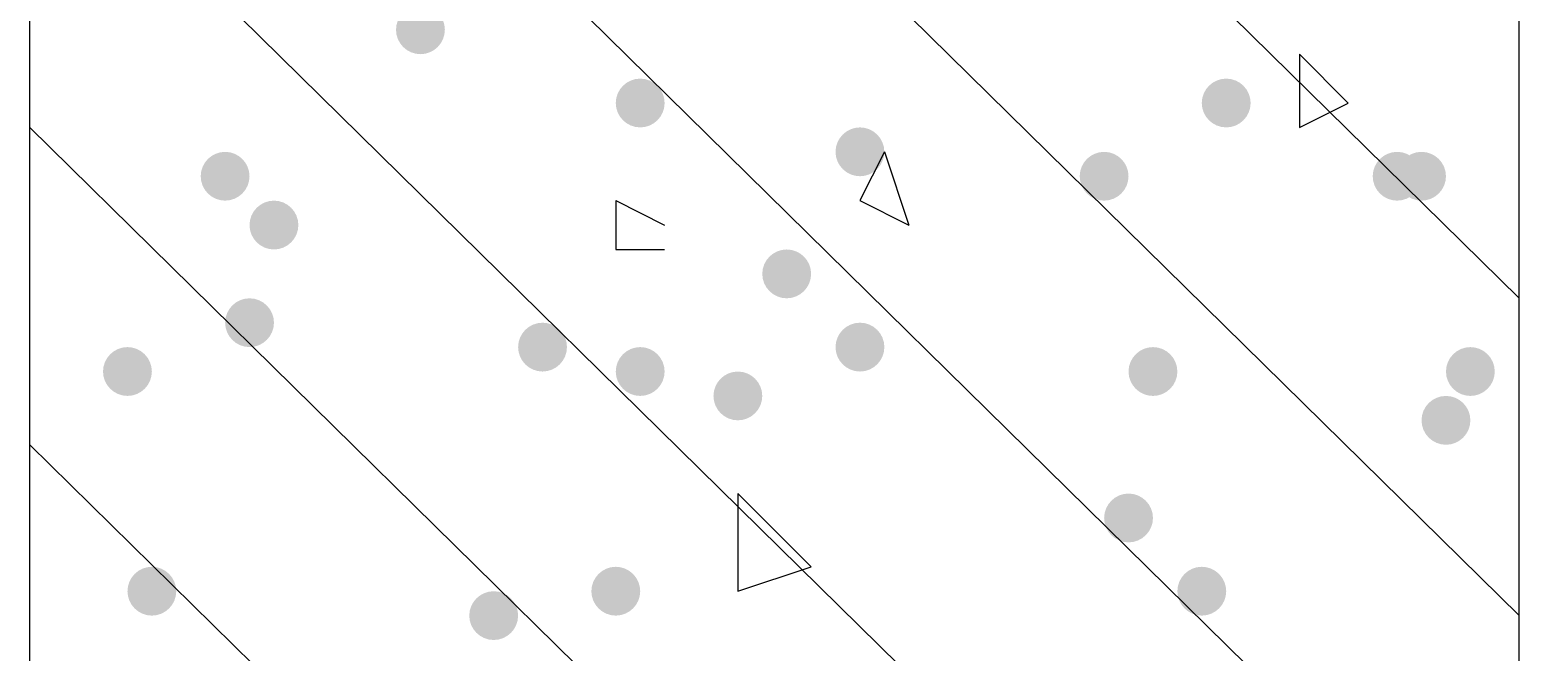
# Model space of a CAD drawing. Header units: inches. Extents: x 11 to 286, y 6 to 196.
# Drawn here: x 184.841 to 187.424, y 95.582 to 96.661 of the extents above; entities that cross this region are included whole.
import ezdxf

# ---------------------------------------------------------------- set-up
doc = ezdxf.new("R2010")
doc.units = ezdxf.units.IN
doc.header["$MEASUREMENT"] = 0
doc.layers.add('PDF_几何图形', color=7, linetype='Continuous')
doc.layers.add('PDF_实体填充', color=7, linetype='Continuous', true_color=0xffffff)

msp = doc.modelspace()

# ---------------------------------------------------------------- hatches: boundary and pattern name
at = {"layer": 'PDF_实体填充', "transparency": 33554559}
h = msp.add_hatch(color=7, dxfattribs=at)
edge = h.paths.add_edge_path(flags=0)
edge.add_spline(control_points=[(185.5611, 96.6611), (185.5611, 96.6378), (185.5421, 96.6188), (185.5188, 96.6188)], knot_values=[0, 0, 0, 0, 1, 1, 1, 1], degree=3, periodic=0)
edge.add_spline(control_points=[(185.5188, 96.6188), (185.4955, 96.6188), (185.4764, 96.6378), (185.4764, 96.6611)], knot_values=[0, 0, 0, 0, 1, 1, 1, 1], degree=3, periodic=0)
edge.add_line((185.4764, 96.6611), (185.4764, 96.6611))
edge.add_spline(control_points=[(185.4764, 96.6611), (185.4764, 96.6844), (185.4955, 96.7034), (185.5188, 96.7034)], knot_values=[0, 0, 0, 0, 1, 1, 1, 1], degree=3, periodic=0)
edge.add_spline(control_points=[(185.5188, 96.7034), (185.5421, 96.7034), (185.5611, 96.6844), (185.5611, 96.6611)], knot_values=[0, 0, 0, 0, 1, 1, 1, 1], degree=3, periodic=0)
edge.add_line((185.5611, 96.6611), (185.5611, 96.6611))
edge.add_line((185.5611, 96.6611), (185.5611, 96.6611))
h = msp.add_hatch(color=7, dxfattribs=at)
edge = h.paths.add_edge_path(flags=0)
edge.add_spline(control_points=[(185.9421, 96.5341), (185.9421, 96.5108), (185.9231, 96.4918), (185.8998, 96.4918)], knot_values=[0, 0, 0, 0, 1, 1, 1, 1], degree=3, periodic=0)
edge.add_spline(control_points=[(185.8998, 96.4918), (185.8765, 96.4918), (185.8574, 96.5108), (185.8574, 96.5341)], knot_values=[0, 0, 0, 0, 1, 1, 1, 1], degree=3, periodic=0)
edge.add_line((185.8574, 96.5341), (185.8574, 96.5341))
edge.add_spline(control_points=[(185.8574, 96.5341), (185.8574, 96.5574), (185.8765, 96.5764), (185.8998, 96.5764)], knot_values=[0, 0, 0, 0, 1, 1, 1, 1], degree=3, periodic=0)
edge.add_spline(control_points=[(185.8998, 96.5764), (185.9231, 96.5764), (185.9421, 96.5574), (185.9421, 96.5341)], knot_values=[0, 0, 0, 0, 1, 1, 1, 1], degree=3, periodic=0)
edge.add_line((185.9421, 96.5341), (185.9421, 96.5341))
edge.add_line((185.9421, 96.5341), (185.9421, 96.5341))
h = msp.add_hatch(color=7, dxfattribs=at)
edge = h.paths.add_edge_path(flags=0)
edge.add_spline(control_points=[(186.9581, 96.5341), (186.9581, 96.5108), (186.9391, 96.4918), (186.9158, 96.4918)], knot_values=[0, 0, 0, 0, 1, 1, 1, 1], degree=3, periodic=0)
edge.add_spline(control_points=[(186.9158, 96.4918), (186.8925, 96.4918), (186.8734, 96.5108), (186.8734, 96.5341)], knot_values=[0, 0, 0, 0, 1, 1, 1, 1], degree=3, periodic=0)
edge.add_line((186.8734, 96.5341), (186.8734, 96.5341))
edge.add_spline(control_points=[(186.8734, 96.5341), (186.8734, 96.5574), (186.8925, 96.5764), (186.9158, 96.5764)], knot_values=[0, 0, 0, 0, 1, 1, 1, 1], degree=3, periodic=0)
edge.add_spline(control_points=[(186.9158, 96.5764), (186.9391, 96.5764), (186.9581, 96.5574), (186.9581, 96.5341)], knot_values=[0, 0, 0, 0, 1, 1, 1, 1], degree=3, periodic=0)
edge.add_line((186.9581, 96.5341), (186.9581, 96.5341))
edge.add_line((186.9581, 96.5341), (186.9581, 96.5341))
h = msp.add_hatch(color=7, dxfattribs=at)
edge = h.paths.add_edge_path(flags=0)
edge.add_spline(control_points=[(186.3231, 96.4494), (186.3231, 96.4262), (186.3041, 96.4071), (186.2808, 96.4071)], knot_values=[0, 0, 0, 0, 1, 1, 1, 1], degree=3, periodic=0)
edge.add_spline(control_points=[(186.2808, 96.4071), (186.2575, 96.4071), (186.2384, 96.4262), (186.2384, 96.4494)], knot_values=[0, 0, 0, 0, 1, 1, 1, 1], degree=3, periodic=0)
edge.add_line((186.2384, 96.4494), (186.2384, 96.4494))
edge.add_spline(control_points=[(186.2384, 96.4494), (186.2384, 96.4727), (186.2575, 96.4918), (186.2808, 96.4918)], knot_values=[0, 0, 0, 0, 1, 1, 1, 1], degree=3, periodic=0)
edge.add_spline(control_points=[(186.2808, 96.4918), (186.3041, 96.4918), (186.3231, 96.4727), (186.3231, 96.4494)], knot_values=[0, 0, 0, 0, 1, 1, 1, 1], degree=3, periodic=0)
edge.add_line((186.3231, 96.4494), (186.3231, 96.4494))
edge.add_line((186.3231, 96.4494), (186.3231, 96.4494))
h = msp.add_hatch(color=7, dxfattribs=at)
edge = h.paths.add_edge_path(flags=0)
edge.add_spline(control_points=[(185.2224, 96.4071), (185.2224, 96.3838), (185.2034, 96.3648), (185.1801, 96.3648)], knot_values=[0, 0, 0, 0, 1, 1, 1, 1], degree=3, periodic=0)
edge.add_spline(control_points=[(185.1801, 96.3648), (185.1568, 96.3648), (185.1378, 96.3838), (185.1378, 96.4071)], knot_values=[0, 0, 0, 0, 1, 1, 1, 1], degree=3, periodic=0)
edge.add_line((185.1378, 96.4071), (185.1378, 96.4071))
edge.add_spline(control_points=[(185.1378, 96.4071), (185.1378, 96.4304), (185.1568, 96.4494), (185.1801, 96.4494)], knot_values=[0, 0, 0, 0, 1, 1, 1, 1], degree=3, periodic=0)
edge.add_spline(control_points=[(185.1801, 96.4494), (185.2034, 96.4494), (185.2224, 96.4304), (185.2224, 96.4071)], knot_values=[0, 0, 0, 0, 1, 1, 1, 1], degree=3, periodic=0)
edge.add_line((185.2224, 96.4071), (185.2224, 96.4071))
edge.add_line((185.2224, 96.4071), (185.2224, 96.4071))
h = msp.add_hatch(color=7, dxfattribs=at)
edge = h.paths.add_edge_path(flags=0)
edge.add_spline(control_points=[(186.7464, 96.4071), (186.7464, 96.3838), (186.7274, 96.3648), (186.7041, 96.3648)], knot_values=[0, 0, 0, 0, 1, 1, 1, 1], degree=3, periodic=0)
edge.add_spline(control_points=[(186.7041, 96.3648), (186.6808, 96.3648), (186.6618, 96.3838), (186.6618, 96.4071)], knot_values=[0, 0, 0, 0, 1, 1, 1, 1], degree=3, periodic=0)
edge.add_line((186.6618, 96.4071), (186.6618, 96.4071))
edge.add_spline(control_points=[(186.6618, 96.4071), (186.6618, 96.4304), (186.6808, 96.4494), (186.7041, 96.4494)], knot_values=[0, 0, 0, 0, 1, 1, 1, 1], degree=3, periodic=0)
edge.add_spline(control_points=[(186.7041, 96.4494), (186.7274, 96.4494), (186.7464, 96.4304), (186.7464, 96.4071)], knot_values=[0, 0, 0, 0, 1, 1, 1, 1], degree=3, periodic=0)
edge.add_line((186.7464, 96.4071), (186.7464, 96.4071))
edge.add_line((186.7464, 96.4071), (186.7464, 96.4071))
h = msp.add_hatch(color=7, dxfattribs=at)
edge = h.paths.add_edge_path(flags=0)
edge.add_spline(control_points=[(187.2544, 96.4071), (187.2544, 96.3838), (187.2354, 96.3648), (187.2121, 96.3648)], knot_values=[0, 0, 0, 0, 1, 1, 1, 1], degree=3, periodic=0)
edge.add_spline(control_points=[(187.2121, 96.3648), (187.1888, 96.3648), (187.1698, 96.3838), (187.1698, 96.4071)], knot_values=[0, 0, 0, 0, 1, 1, 1, 1], degree=3, periodic=0)
edge.add_line((187.1698, 96.4071), (187.1698, 96.4071))
edge.add_spline(control_points=[(187.1698, 96.4071), (187.1698, 96.4304), (187.1888, 96.4494), (187.2121, 96.4494)], knot_values=[0, 0, 0, 0, 1, 1, 1, 1], degree=3, periodic=0)
edge.add_spline(control_points=[(187.2121, 96.4494), (187.2354, 96.4494), (187.2544, 96.4304), (187.2544, 96.4071)], knot_values=[0, 0, 0, 0, 1, 1, 1, 1], degree=3, periodic=0)
edge.add_line((187.2544, 96.4071), (187.2544, 96.4071))
edge.add_line((187.2544, 96.4071), (187.2544, 96.4071))
h = msp.add_hatch(color=7, dxfattribs=at)
edge = h.paths.add_edge_path(flags=0)
edge.add_spline(control_points=[(187.2968, 96.4071), (187.2968, 96.3838), (187.2777, 96.3648), (187.2544, 96.3648)], knot_values=[0, 0, 0, 0, 1, 1, 1, 1], degree=3, periodic=0)
edge.add_spline(control_points=[(187.2544, 96.3648), (187.2312, 96.3648), (187.2121, 96.3838), (187.2121, 96.4071)], knot_values=[0, 0, 0, 0, 1, 1, 1, 1], degree=3, periodic=0)
edge.add_line((187.2121, 96.4071), (187.2121, 96.4071))
edge.add_spline(control_points=[(187.2121, 96.4071), (187.2121, 96.4304), (187.2312, 96.4494), (187.2544, 96.4494)], knot_values=[0, 0, 0, 0, 1, 1, 1, 1], degree=3, periodic=0)
edge.add_spline(control_points=[(187.2544, 96.4494), (187.2777, 96.4494), (187.2968, 96.4304), (187.2968, 96.4071)], knot_values=[0, 0, 0, 0, 1, 1, 1, 1], degree=3, periodic=0)
edge.add_line((187.2968, 96.4071), (187.2968, 96.4071))
edge.add_line((187.2968, 96.4071), (187.2968, 96.4071))
h = msp.add_hatch(color=7, dxfattribs=at)
edge = h.paths.add_edge_path(flags=0)
edge.add_spline(control_points=[(185.3071, 96.3224), (185.3071, 96.2992), (185.2881, 96.2801), (185.2648, 96.2801)], knot_values=[0, 0, 0, 0, 1, 1, 1, 1], degree=3, periodic=0)
edge.add_spline(control_points=[(185.2648, 96.2801), (185.2415, 96.2801), (185.2224, 96.2992), (185.2224, 96.3224)], knot_values=[0, 0, 0, 0, 1, 1, 1, 1], degree=3, periodic=0)
edge.add_line((185.2224, 96.3224), (185.2224, 96.3224))
edge.add_spline(control_points=[(185.2224, 96.3224), (185.2224, 96.3457), (185.2415, 96.3648), (185.2648, 96.3648)], knot_values=[0, 0, 0, 0, 1, 1, 1, 1], degree=3, periodic=0)
edge.add_spline(control_points=[(185.2648, 96.3648), (185.2881, 96.3648), (185.3071, 96.3457), (185.3071, 96.3224)], knot_values=[0, 0, 0, 0, 1, 1, 1, 1], degree=3, periodic=0)
edge.add_line((185.3071, 96.3224), (185.3071, 96.3224))
edge.add_line((185.3071, 96.3224), (185.3071, 96.3224))
h = msp.add_hatch(color=7, dxfattribs=at)
edge = h.paths.add_edge_path(flags=0)
edge.add_spline(control_points=[(186.1961, 96.2378), (186.1961, 96.2145), (186.1771, 96.1954), (186.1538, 96.1954)], knot_values=[0, 0, 0, 0, 1, 1, 1, 1], degree=3, periodic=0)
edge.add_spline(control_points=[(186.1538, 96.1954), (186.1305, 96.1954), (186.1114, 96.2145), (186.1114, 96.2378)], knot_values=[0, 0, 0, 0, 1, 1, 1, 1], degree=3, periodic=0)
edge.add_line((186.1114, 96.2378), (186.1114, 96.2378))
edge.add_spline(control_points=[(186.1114, 96.2378), (186.1114, 96.2611), (186.1305, 96.2801), (186.1538, 96.2801)], knot_values=[0, 0, 0, 0, 1, 1, 1, 1], degree=3, periodic=0)
edge.add_spline(control_points=[(186.1538, 96.2801), (186.1771, 96.2801), (186.1961, 96.2611), (186.1961, 96.2378)], knot_values=[0, 0, 0, 0, 1, 1, 1, 1], degree=3, periodic=0)
edge.add_line((186.1961, 96.2378), (186.1961, 96.2378))
edge.add_line((186.1961, 96.2378), (186.1961, 96.2378))
h = msp.add_hatch(color=7, dxfattribs=at)
edge = h.paths.add_edge_path(flags=0)
edge.add_spline(control_points=[(185.2648, 96.1531), (185.2648, 96.1298), (185.2457, 96.1108), (185.2224, 96.1108)], knot_values=[0, 0, 0, 0, 1, 1, 1, 1], degree=3, periodic=0)
edge.add_spline(control_points=[(185.2224, 96.1108), (185.1992, 96.1108), (185.1801, 96.1298), (185.1801, 96.1531)], knot_values=[0, 0, 0, 0, 1, 1, 1, 1], degree=3, periodic=0)
edge.add_line((185.1801, 96.1531), (185.1801, 96.1531))
edge.add_spline(control_points=[(185.1801, 96.1531), (185.1801, 96.1764), (185.1992, 96.1954), (185.2224, 96.1954)], knot_values=[0, 0, 0, 0, 1, 1, 1, 1], degree=3, periodic=0)
edge.add_spline(control_points=[(185.2224, 96.1954), (185.2457, 96.1954), (185.2648, 96.1764), (185.2648, 96.1531)], knot_values=[0, 0, 0, 0, 1, 1, 1, 1], degree=3, periodic=0)
edge.add_line((185.2648, 96.1531), (185.2648, 96.1531))
edge.add_line((185.2648, 96.1531), (185.2648, 96.1531))
h = msp.add_hatch(color=7, dxfattribs=at)
edge = h.paths.add_edge_path(flags=0)
edge.add_spline(control_points=[(185.7728, 96.1108), (185.7728, 96.0875), (185.7537, 96.0684), (185.7304, 96.0684)], knot_values=[0, 0, 0, 0, 1, 1, 1, 1], degree=3, periodic=0)
edge.add_spline(control_points=[(185.7304, 96.0684), (185.7072, 96.0684), (185.6881, 96.0875), (185.6881, 96.1108)], knot_values=[0, 0, 0, 0, 1, 1, 1, 1], degree=3, periodic=0)
edge.add_line((185.6881, 96.1108), (185.6881, 96.1108))
edge.add_spline(control_points=[(185.6881, 96.1108), (185.6881, 96.1341), (185.7072, 96.1531), (185.7304, 96.1531)], knot_values=[0, 0, 0, 0, 1, 1, 1, 1], degree=3, periodic=0)
edge.add_spline(control_points=[(185.7304, 96.1531), (185.7537, 96.1531), (185.7728, 96.1341), (185.7728, 96.1108)], knot_values=[0, 0, 0, 0, 1, 1, 1, 1], degree=3, periodic=0)
edge.add_line((185.7728, 96.1108), (185.7728, 96.1108))
edge.add_line((185.7728, 96.1108), (185.7728, 96.1108))
h = msp.add_hatch(color=7, dxfattribs=at)
edge = h.paths.add_edge_path(flags=0)
edge.add_spline(control_points=[(186.3231, 96.1108), (186.3231, 96.0875), (186.3041, 96.0684), (186.2808, 96.0684)], knot_values=[0, 0, 0, 0, 1, 1, 1, 1], degree=3, periodic=0)
edge.add_spline(control_points=[(186.2808, 96.0684), (186.2575, 96.0684), (186.2384, 96.0875), (186.2384, 96.1108)], knot_values=[0, 0, 0, 0, 1, 1, 1, 1], degree=3, periodic=0)
edge.add_line((186.2384, 96.1108), (186.2384, 96.1108))
edge.add_spline(control_points=[(186.2384, 96.1108), (186.2384, 96.1341), (186.2575, 96.1531), (186.2808, 96.1531)], knot_values=[0, 0, 0, 0, 1, 1, 1, 1], degree=3, periodic=0)
edge.add_spline(control_points=[(186.2808, 96.1531), (186.3041, 96.1531), (186.3231, 96.1341), (186.3231, 96.1108)], knot_values=[0, 0, 0, 0, 1, 1, 1, 1], degree=3, periodic=0)
edge.add_line((186.3231, 96.1108), (186.3231, 96.1108))
edge.add_line((186.3231, 96.1108), (186.3231, 96.1108))
h = msp.add_hatch(color=7, dxfattribs=at)
edge = h.paths.add_edge_path(flags=0)
edge.add_spline(control_points=[(185.0531, 96.0684), (185.0531, 96.0452), (185.0341, 96.0261), (185.0108, 96.0261)], knot_values=[0, 0, 0, 0, 1, 1, 1, 1], degree=3, periodic=0)
edge.add_spline(control_points=[(185.0108, 96.0261), (184.9875, 96.0261), (184.9684, 96.0452), (184.9684, 96.0684)], knot_values=[0, 0, 0, 0, 1, 1, 1, 1], degree=3, periodic=0)
edge.add_line((184.9684, 96.0684), (184.9684, 96.0684))
edge.add_spline(control_points=[(184.9684, 96.0684), (184.9684, 96.0917), (184.9875, 96.1108), (185.0108, 96.1108)], knot_values=[0, 0, 0, 0, 1, 1, 1, 1], degree=3, periodic=0)
edge.add_spline(control_points=[(185.0108, 96.1108), (185.0341, 96.1108), (185.0531, 96.0917), (185.0531, 96.0684)], knot_values=[0, 0, 0, 0, 1, 1, 1, 1], degree=3, periodic=0)
edge.add_line((185.0531, 96.0684), (185.0531, 96.0684))
edge.add_line((185.0531, 96.0684), (185.0531, 96.0684))
h = msp.add_hatch(color=7, dxfattribs=at)
edge = h.paths.add_edge_path(flags=0)
edge.add_spline(control_points=[(185.9421, 96.0684), (185.9421, 96.0452), (185.9231, 96.0261), (185.8998, 96.0261)], knot_values=[0, 0, 0, 0, 1, 1, 1, 1], degree=3, periodic=0)
edge.add_spline(control_points=[(185.8998, 96.0261), (185.8765, 96.0261), (185.8574, 96.0452), (185.8574, 96.0684)], knot_values=[0, 0, 0, 0, 1, 1, 1, 1], degree=3, periodic=0)
edge.add_line((185.8574, 96.0684), (185.8574, 96.0684))
edge.add_spline(control_points=[(185.8574, 96.0684), (185.8574, 96.0917), (185.8765, 96.1108), (185.8998, 96.1108)], knot_values=[0, 0, 0, 0, 1, 1, 1, 1], degree=3, periodic=0)
edge.add_spline(control_points=[(185.8998, 96.1108), (185.9231, 96.1108), (185.9421, 96.0917), (185.9421, 96.0684)], knot_values=[0, 0, 0, 0, 1, 1, 1, 1], degree=3, periodic=0)
edge.add_line((185.9421, 96.0684), (185.9421, 96.0684))
edge.add_line((185.9421, 96.0684), (185.9421, 96.0684))
h = msp.add_hatch(color=7, dxfattribs=at)
edge = h.paths.add_edge_path(flags=0)
edge.add_spline(control_points=[(186.8311, 96.0684), (186.8311, 96.0452), (186.8121, 96.0261), (186.7888, 96.0261)], knot_values=[0, 0, 0, 0, 1, 1, 1, 1], degree=3, periodic=0)
edge.add_spline(control_points=[(186.7888, 96.0261), (186.7655, 96.0261), (186.7464, 96.0452), (186.7464, 96.0684)], knot_values=[0, 0, 0, 0, 1, 1, 1, 1], degree=3, periodic=0)
edge.add_line((186.7464, 96.0684), (186.7464, 96.0684))
edge.add_spline(control_points=[(186.7464, 96.0684), (186.7464, 96.0917), (186.7655, 96.1108), (186.7888, 96.1108)], knot_values=[0, 0, 0, 0, 1, 1, 1, 1], degree=3, periodic=0)
edge.add_spline(control_points=[(186.7888, 96.1108), (186.8121, 96.1108), (186.8311, 96.0917), (186.8311, 96.0684)], knot_values=[0, 0, 0, 0, 1, 1, 1, 1], degree=3, periodic=0)
edge.add_line((186.8311, 96.0684), (186.8311, 96.0684))
edge.add_line((186.8311, 96.0684), (186.8311, 96.0684))
h = msp.add_hatch(color=7, dxfattribs=at)
edge = h.paths.add_edge_path(flags=0)
edge.add_spline(control_points=[(187.3814, 96.0684), (187.3814, 96.0452), (187.3624, 96.0261), (187.3391, 96.0261)], knot_values=[0, 0, 0, 0, 1, 1, 1, 1], degree=3, periodic=0)
edge.add_spline(control_points=[(187.3391, 96.0261), (187.3158, 96.0261), (187.2968, 96.0452), (187.2968, 96.0684)], knot_values=[0, 0, 0, 0, 1, 1, 1, 1], degree=3, periodic=0)
edge.add_line((187.2968, 96.0684), (187.2968, 96.0684))
edge.add_spline(control_points=[(187.2968, 96.0684), (187.2968, 96.0917), (187.3158, 96.1108), (187.3391, 96.1108)], knot_values=[0, 0, 0, 0, 1, 1, 1, 1], degree=3, periodic=0)
edge.add_spline(control_points=[(187.3391, 96.1108), (187.3624, 96.1108), (187.3814, 96.0917), (187.3814, 96.0684)], knot_values=[0, 0, 0, 0, 1, 1, 1, 1], degree=3, periodic=0)
edge.add_line((187.3814, 96.0684), (187.3814, 96.0684))
edge.add_line((187.3814, 96.0684), (187.3814, 96.0684))
h = msp.add_hatch(color=7, dxfattribs=at)
edge = h.paths.add_edge_path(flags=0)
edge.add_spline(control_points=[(186.1114, 96.0261), (186.1114, 96.0028), (186.0924, 95.9838), (186.0691, 95.9838)], knot_values=[0, 0, 0, 0, 1, 1, 1, 1], degree=3, periodic=0)
edge.add_spline(control_points=[(186.0691, 95.9838), (186.0458, 95.9838), (186.0268, 96.0028), (186.0268, 96.0261)], knot_values=[0, 0, 0, 0, 1, 1, 1, 1], degree=3, periodic=0)
edge.add_line((186.0268, 96.0261), (186.0268, 96.0261))
edge.add_spline(control_points=[(186.0268, 96.0261), (186.0268, 96.0494), (186.0458, 96.0684), (186.0691, 96.0684)], knot_values=[0, 0, 0, 0, 1, 1, 1, 1], degree=3, periodic=0)
edge.add_spline(control_points=[(186.0691, 96.0684), (186.0924, 96.0684), (186.1114, 96.0494), (186.1114, 96.0261)], knot_values=[0, 0, 0, 0, 1, 1, 1, 1], degree=3, periodic=0)
edge.add_line((186.1114, 96.0261), (186.1114, 96.0261))
edge.add_line((186.1114, 96.0261), (186.1114, 96.0261))
h = msp.add_hatch(color=7, dxfattribs=at)
edge = h.paths.add_edge_path(flags=0)
edge.add_spline(control_points=[(187.3391, 95.9838), (187.3391, 95.9605), (187.3201, 95.9414), (187.2968, 95.9414)], knot_values=[0, 0, 0, 0, 1, 1, 1, 1], degree=3, periodic=0)
edge.add_spline(control_points=[(187.2968, 95.9414), (187.2735, 95.9414), (187.2544, 95.9605), (187.2544, 95.9838)], knot_values=[0, 0, 0, 0, 1, 1, 1, 1], degree=3, periodic=0)
edge.add_line((187.2544, 95.9838), (187.2544, 95.9838))
edge.add_spline(control_points=[(187.2544, 95.9838), (187.2544, 96.0071), (187.2735, 96.0261), (187.2968, 96.0261)], knot_values=[0, 0, 0, 0, 1, 1, 1, 1], degree=3, periodic=0)
edge.add_spline(control_points=[(187.2968, 96.0261), (187.3201, 96.0261), (187.3391, 96.0071), (187.3391, 95.9838)], knot_values=[0, 0, 0, 0, 1, 1, 1, 1], degree=3, periodic=0)
edge.add_line((187.3391, 95.9838), (187.3391, 95.9838))
edge.add_line((187.3391, 95.9838), (187.3391, 95.9838))
h = msp.add_hatch(color=7, dxfattribs=at)
edge = h.paths.add_edge_path(flags=0)
edge.add_spline(control_points=[(186.7888, 95.8144), (186.7888, 95.7912), (186.7697, 95.7721), (186.7464, 95.7721)], knot_values=[0, 0, 0, 0, 1, 1, 1, 1], degree=3, periodic=0)
edge.add_spline(control_points=[(186.7464, 95.7721), (186.7232, 95.7721), (186.7041, 95.7912), (186.7041, 95.8144)], knot_values=[0, 0, 0, 0, 1, 1, 1, 1], degree=3, periodic=0)
edge.add_line((186.7041, 95.8144), (186.7041, 95.8144))
edge.add_spline(control_points=[(186.7041, 95.8144), (186.7041, 95.8377), (186.7232, 95.8568), (186.7464, 95.8568)], knot_values=[0, 0, 0, 0, 1, 1, 1, 1], degree=3, periodic=0)
edge.add_spline(control_points=[(186.7464, 95.8568), (186.7697, 95.8568), (186.7888, 95.8377), (186.7888, 95.8144)], knot_values=[0, 0, 0, 0, 1, 1, 1, 1], degree=3, periodic=0)
edge.add_line((186.7888, 95.8144), (186.7888, 95.8144))
edge.add_line((186.7888, 95.8144), (186.7888, 95.8144))
h = msp.add_hatch(color=7, dxfattribs=at)
edge = h.paths.add_edge_path(flags=0)
edge.add_spline(control_points=[(185.0954, 95.6874), (185.0954, 95.6642), (185.0764, 95.6451), (185.0531, 95.6451)], knot_values=[0, 0, 0, 0, 1, 1, 1, 1], degree=3, periodic=0)
edge.add_spline(control_points=[(185.0531, 95.6451), (185.0298, 95.6451), (185.0108, 95.6642), (185.0108, 95.6874)], knot_values=[0, 0, 0, 0, 1, 1, 1, 1], degree=3, periodic=0)
edge.add_line((185.0108, 95.6874), (185.0108, 95.6874))
edge.add_spline(control_points=[(185.0108, 95.6874), (185.0108, 95.7107), (185.0298, 95.7298), (185.0531, 95.7298)], knot_values=[0, 0, 0, 0, 1, 1, 1, 1], degree=3, periodic=0)
edge.add_spline(control_points=[(185.0531, 95.7298), (185.0764, 95.7298), (185.0954, 95.7107), (185.0954, 95.6874)], knot_values=[0, 0, 0, 0, 1, 1, 1, 1], degree=3, periodic=0)
edge.add_line((185.0954, 95.6874), (185.0954, 95.6874))
edge.add_line((185.0954, 95.6874), (185.0954, 95.6874))
h = msp.add_hatch(color=7, dxfattribs=at)
edge = h.paths.add_edge_path(flags=0)
edge.add_spline(control_points=[(185.8998, 95.6874), (185.8998, 95.6642), (185.8807, 95.6451), (185.8574, 95.6451)], knot_values=[0, 0, 0, 0, 1, 1, 1, 1], degree=3, periodic=0)
edge.add_spline(control_points=[(185.8574, 95.6451), (185.8342, 95.6451), (185.8151, 95.6642), (185.8151, 95.6874)], knot_values=[0, 0, 0, 0, 1, 1, 1, 1], degree=3, periodic=0)
edge.add_line((185.8151, 95.6874), (185.8151, 95.6874))
edge.add_spline(control_points=[(185.8151, 95.6874), (185.8151, 95.7107), (185.8342, 95.7298), (185.8574, 95.7298)], knot_values=[0, 0, 0, 0, 1, 1, 1, 1], degree=3, periodic=0)
edge.add_spline(control_points=[(185.8574, 95.7298), (185.8807, 95.7298), (185.8998, 95.7107), (185.8998, 95.6874)], knot_values=[0, 0, 0, 0, 1, 1, 1, 1], degree=3, periodic=0)
edge.add_line((185.8998, 95.6874), (185.8998, 95.6874))
edge.add_line((185.8998, 95.6874), (185.8998, 95.6874))
h = msp.add_hatch(color=7, dxfattribs=at)
edge = h.paths.add_edge_path(flags=0)
edge.add_spline(control_points=[(186.9158, 95.6874), (186.9158, 95.6642), (186.8967, 95.6451), (186.8734, 95.6451)], knot_values=[0, 0, 0, 0, 1, 1, 1, 1], degree=3, periodic=0)
edge.add_spline(control_points=[(186.8734, 95.6451), (186.8502, 95.6451), (186.8311, 95.6642), (186.8311, 95.6874)], knot_values=[0, 0, 0, 0, 1, 1, 1, 1], degree=3, periodic=0)
edge.add_line((186.8311, 95.6874), (186.8311, 95.6874))
edge.add_spline(control_points=[(186.8311, 95.6874), (186.8311, 95.7107), (186.8502, 95.7298), (186.8734, 95.7298)], knot_values=[0, 0, 0, 0, 1, 1, 1, 1], degree=3, periodic=0)
edge.add_spline(control_points=[(186.8734, 95.7298), (186.8967, 95.7298), (186.9158, 95.7107), (186.9158, 95.6874)], knot_values=[0, 0, 0, 0, 1, 1, 1, 1], degree=3, periodic=0)
edge.add_line((186.9158, 95.6874), (186.9158, 95.6874))
edge.add_line((186.9158, 95.6874), (186.9158, 95.6874))
h = msp.add_hatch(color=7, dxfattribs=at)
edge = h.paths.add_edge_path(flags=0)
edge.add_spline(control_points=[(185.6881, 95.6451), (185.6881, 95.6218), (185.6691, 95.6028), (185.6458, 95.6028)], knot_values=[0, 0, 0, 0, 1, 1, 1, 1], degree=3, periodic=0)
edge.add_spline(control_points=[(185.6458, 95.6028), (185.6225, 95.6028), (185.6034, 95.6218), (185.6034, 95.6451)], knot_values=[0, 0, 0, 0, 1, 1, 1, 1], degree=3, periodic=0)
edge.add_line((185.6034, 95.6451), (185.6034, 95.6451))
edge.add_spline(control_points=[(185.6034, 95.6451), (185.6034, 95.6684), (185.6225, 95.6874), (185.6458, 95.6874)], knot_values=[0, 0, 0, 0, 1, 1, 1, 1], degree=3, periodic=0)
edge.add_spline(control_points=[(185.6458, 95.6874), (185.6691, 95.6874), (185.6881, 95.6684), (185.6881, 95.6451)], knot_values=[0, 0, 0, 0, 1, 1, 1, 1], degree=3, periodic=0)
edge.add_line((185.6881, 95.6451), (185.6881, 95.6451))
edge.add_line((185.6881, 95.6451), (185.6881, 95.6451))

# ---------------------------------------------------------------- linework, layer by layer
at = {"layer": 'PDF_几何图形'}
for p, q in [((184.8414, 70.5414), (184.8414, 107.3291)), ((187.4238, 68.0014), (187.4238, 107.3291)), ((184.8414, 98.7354), (187.4238, 96.1954)), ((184.8414, 98.1851), (187.4238, 95.6451)), ((184.8414, 97.6348), (187.4238, 95.0948)), ((184.8414, 97.0421), (187.4238, 94.5021)), ((187.0428, 96.6188), (187.1274, 96.5341)), ((187.0428, 96.6188), (187.0428, 96.4918)), ((187.0428, 96.4918), (187.1274, 96.5341)), ((184.8414, 96.4918), (187.4238, 93.9518)), ((186.3231, 96.4494), (186.2808, 96.3648)), ((186.3231, 96.4494), (186.3654, 96.3224)), ((185.8574, 96.3648), (185.9421, 96.3224)), ((185.8574, 96.3648), (185.8574, 96.2801)), ((186.2808, 96.3648), (186.3654, 96.3224)), ((185.8574, 96.2801), (185.9421, 96.2801)), ((184.8414, 95.9414), (187.4238, 93.4014)), ((186.0691, 95.8568), (186.1961, 95.7298)), ((186.0691, 95.8568), (186.0691, 95.6874)), ((186.0691, 95.6874), (186.1961, 95.7298))]:
    msp.add_line(p, q, dxfattribs=at)

doc.saveas('drawing.dxf')
